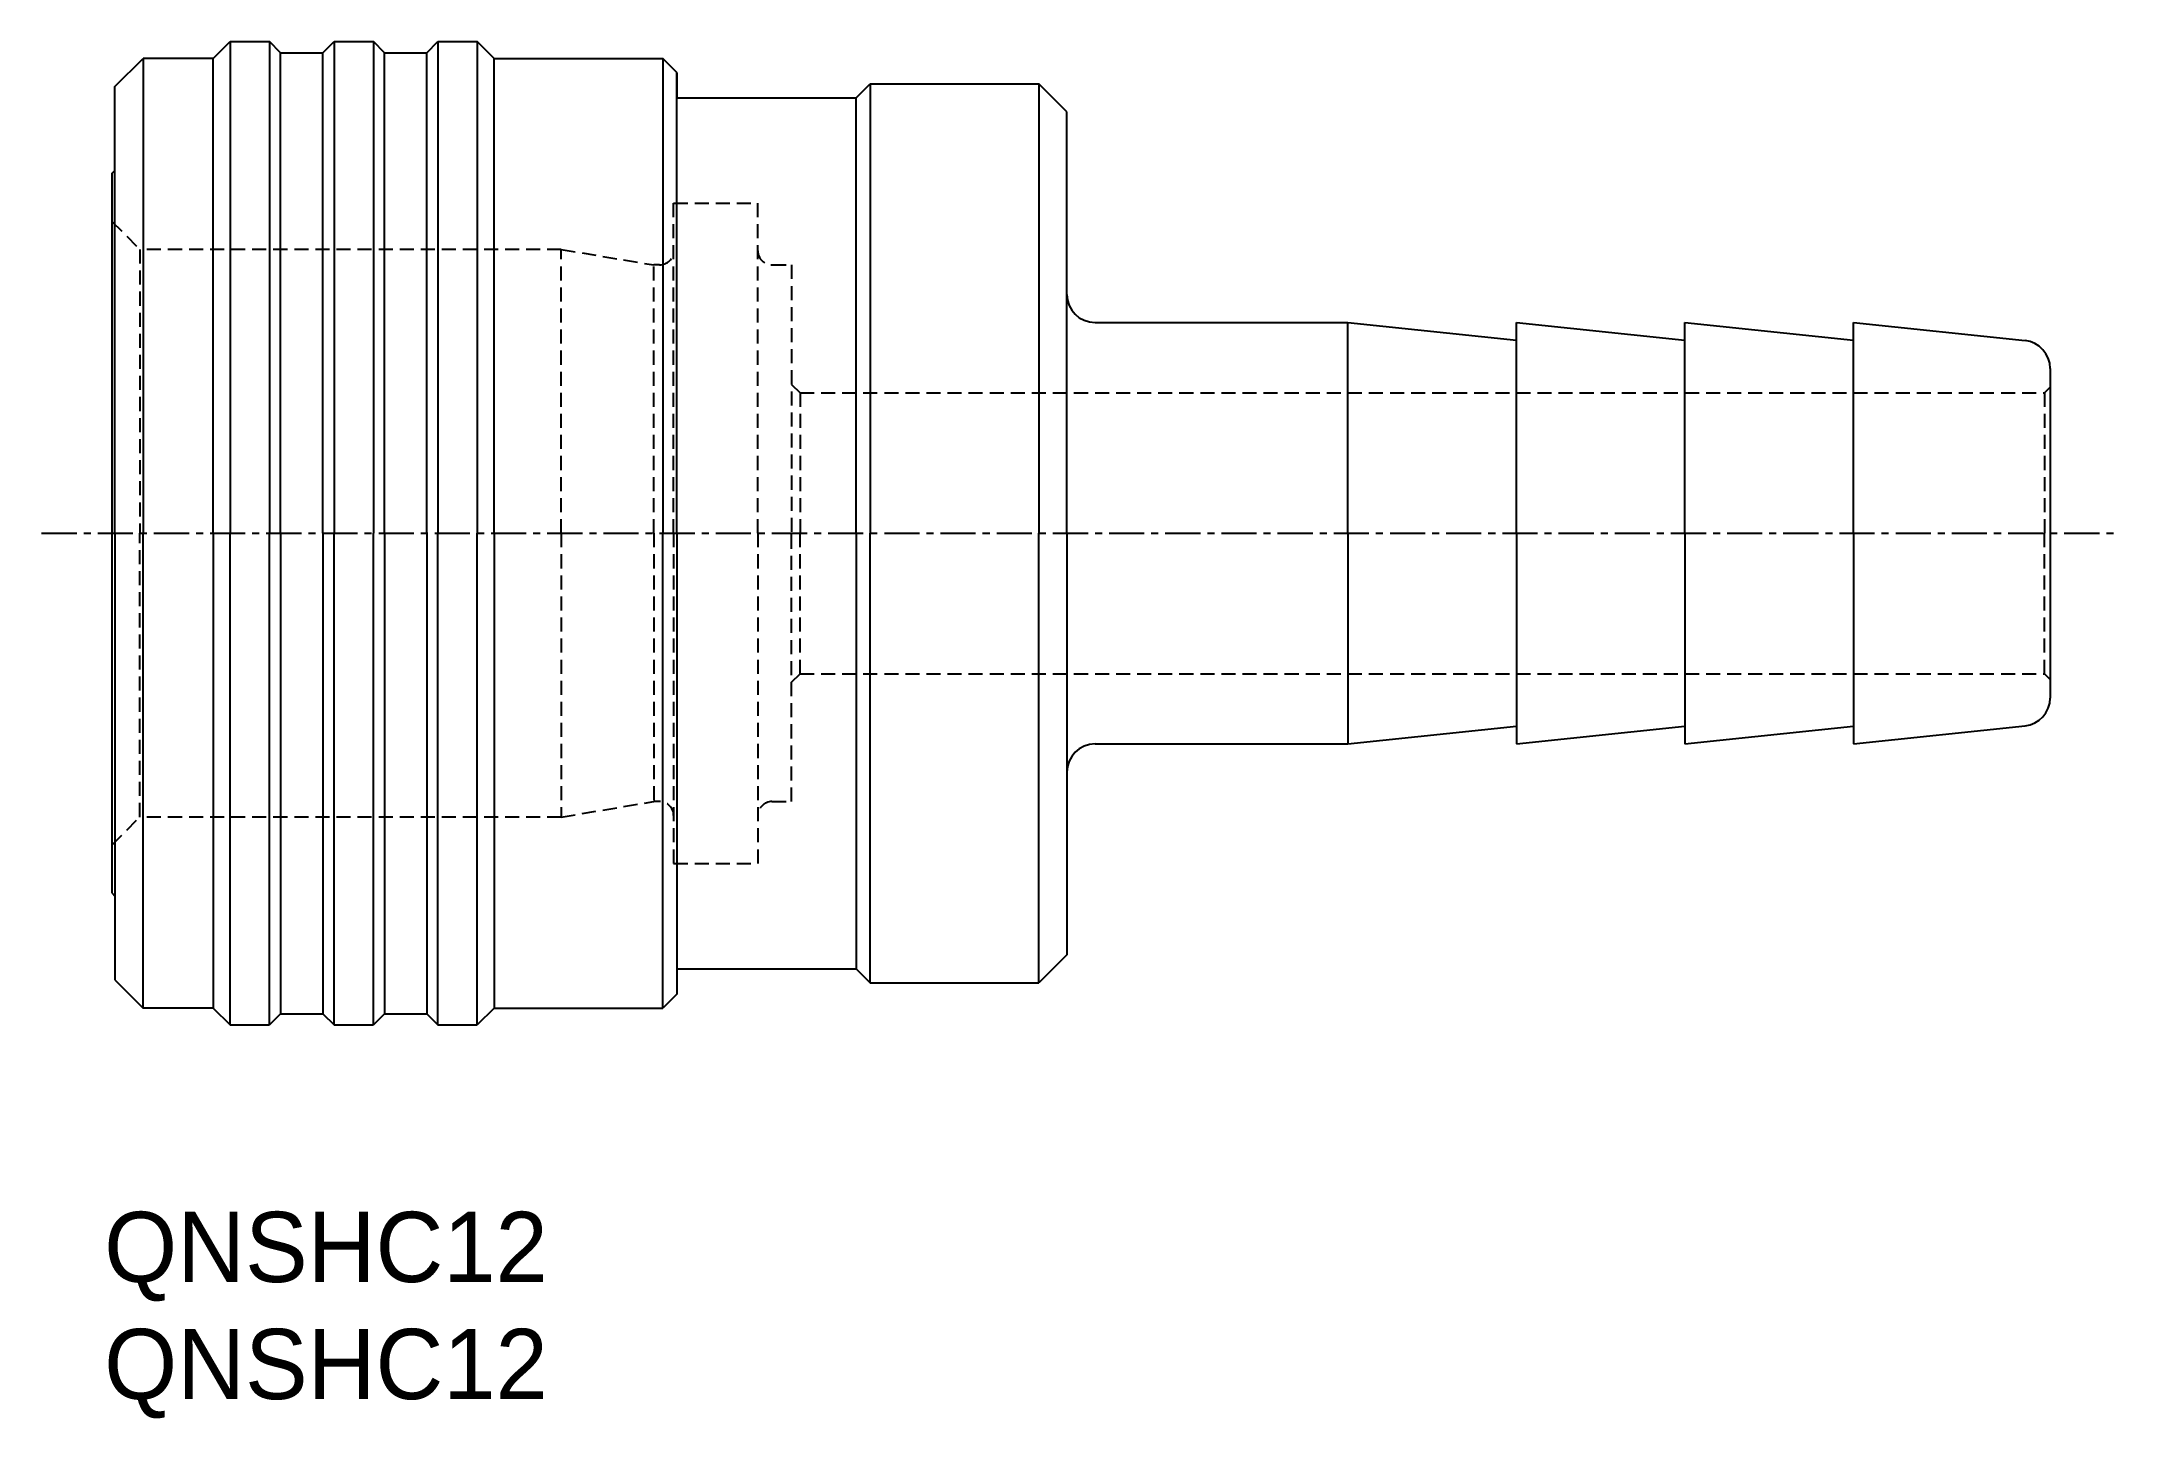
# Model space of a CAD drawing. Extents: x 151.4 to 225.4, y 204.9 to 253.9.
import ezdxf

# ---------------------------------------------------------------- set-up
doc = ezdxf.new("R2010")
doc.units = 0
doc.linetypes.add('CENTER', pattern=[2, 1.25, -0.25, 0.25, -0.25])
doc.linetypes.add('DASHED', pattern=[0.75, 0.5, -0.25])
doc.layers.get('0').update_dxf_attribs({"linetype": 'CONTINUOUS'})
doc.layers.add('CENTER', color=1, linetype='CENTER')

msp = doc.modelspace()

# ---------------------------------------------------------------- linework, layer by layer
for p, q in [((157.493, 253.32), (158.093, 253.92)), ((158.093, 253.92), (159.493, 253.92)), ((158.093, 253.92), (158.093, 236.42)), ((159.893, 253.52), (159.493, 253.92)), ((159.493, 253.92), (159.493, 236.42)), ((161.393, 253.52), (161.793, 253.92)), ((161.793, 253.92), (163.193, 253.92)), ((161.793, 253.92), (161.793, 236.42)), ((163.593, 253.52), (163.193, 253.92)), ((163.193, 253.92), (163.193, 236.42)), ((165.093, 253.52), (165.493, 253.92)), ((165.493, 253.92), (166.893, 253.92)), ((165.493, 253.92), (165.493, 236.42)), ((167.493, 253.32), (166.893, 253.92)), ((166.893, 253.92), (166.893, 236.42)), ((153.993, 252.32), (154.993, 253.32)), ((157.493, 253.32), (154.993, 253.32)), ((154.993, 253.32), (154.993, 236.42)), ((157.493, 236.42), (157.493, 253.32)), ((159.893, 253.52), (161.393, 253.52)), ((159.893, 236.42), (159.893, 253.52)), ((161.393, 236.42), (161.393, 253.52)), ((163.593, 253.52), (165.093, 253.52)), ((163.593, 236.42), (163.593, 253.52)), ((165.093, 236.42), (165.093, 253.52)), ((167.493, 253.32), (173.493, 253.32)), ((167.493, 236.42), (167.493, 253.32)), ((173.993, 252.82), (173.493, 253.32)), ((173.493, 253.32), (173.493, 236.42)), ((173.993, 252.82), (173.993, 251.92)), ((173.993, 236.42), (173.993, 252.82)), ((180.382, 251.92), (180.882, 252.42)), ((180.882, 252.42), (186.882, 252.42)), ((180.882, 252.42), (180.882, 236.42)), ((187.882, 251.42), (186.882, 252.42)), ((186.882, 252.42), (186.882, 236.42)), ((153.993, 236.42), (153.993, 252.32)), ((173.993, 251.92), (180.382, 251.92)), ((180.382, 236.42), (180.382, 251.92)), ((187.882, 244.92), (187.882, 251.42)), ((187.882, 236.42), (187.882, 251.42)), ((153.882, 249.22), (153.993, 249.331)), ((153.882, 249.22), (153.882, 236.42)), ((188.882, 243.92), (197.882, 243.92)), ((197.882, 243.92), (203.882, 243.289)), ((197.882, 236.42), (197.882, 243.92)), ((203.882, 243.92), (209.882, 243.289)), ((203.882, 243.289), (203.882, 243.92)), ((203.882, 236.42), (203.882, 243.92)), ((209.882, 243.92), (215.882, 243.289)), ((209.882, 243.289), (209.882, 243.92)), ((209.882, 236.42), (209.882, 243.92)), ((215.882, 243.92), (221.987, 243.278)), ((215.882, 243.289), (215.882, 243.92)), ((215.882, 236.42), (215.882, 243.92)), ((222.882, 242.284), (222.882, 236.42)), ((153.882, 236.42), (153.882, 223.62)), ((153.993, 236.42), (153.993, 220.52)), ((154.993, 219.52), (154.993, 236.42)), ((157.493, 236.42), (157.493, 219.52)), ((158.093, 218.92), (158.093, 236.42)), ((159.493, 218.92), (159.493, 236.42)), ((159.893, 236.42), (159.893, 219.32)), ((161.393, 236.42), (161.393, 219.32)), ((161.793, 218.92), (161.793, 236.42)), ((163.193, 218.92), (163.193, 236.42)), ((163.593, 236.42), (163.593, 219.32)), ((165.093, 236.42), (165.093, 219.32)), ((165.493, 218.92), (165.493, 236.42)), ((166.893, 218.92), (166.893, 236.42)), ((167.493, 236.42), (167.493, 219.52)), ((173.493, 219.52), (173.493, 236.42)), ((173.993, 236.42), (173.993, 220.02)), ((180.382, 236.42), (180.382, 220.92)), ((180.882, 220.42), (180.882, 236.42)), ((186.882, 220.42), (186.882, 236.42)), ((187.882, 236.42), (187.882, 221.42)), ((197.882, 236.42), (197.882, 228.92)), ((203.882, 236.42), (203.882, 228.92)), ((209.882, 236.42), (209.882, 228.92)), ((215.882, 236.42), (215.882, 228.92)), ((222.882, 236.42), (222.882, 230.556)), ((197.882, 228.92), (203.882, 229.551)), ((203.882, 228.92), (209.882, 229.551)), ((209.882, 228.92), (215.882, 229.551)), ((215.882, 228.92), (221.987, 229.562)), ((188.882, 228.92), (197.882, 228.92)), ((153.882, 223.62), (153.993, 223.509)), ((187.882, 221.42), (186.882, 220.42)), ((173.993, 220.92), (180.382, 220.92)), ((180.382, 220.92), (180.882, 220.42)), ((153.993, 220.52), (154.993, 219.52)), ((173.993, 220.02), (173.493, 219.52)), ((180.882, 220.42), (186.882, 220.42)), ((157.493, 219.52), (154.993, 219.52)), ((157.493, 219.52), (158.093, 218.92)), ((159.893, 219.32), (159.493, 218.92)), ((159.893, 219.32), (161.393, 219.32)), ((161.393, 219.32), (161.793, 218.92)), ((163.593, 219.32), (163.193, 218.92)), ((163.593, 219.32), (165.093, 219.32)), ((165.093, 219.32), (165.493, 218.92)), ((167.493, 219.52), (166.893, 218.92)), ((167.493, 219.52), (173.493, 219.52)), ((158.093, 218.92), (159.493, 218.92)), ((161.793, 218.92), (163.193, 218.92)), ((165.493, 218.92), (166.893, 218.92))]:
    msp.add_line(p, q)
at = {"color": 3, "linetype": 'DASHED'}
for p, q in [((173.882, 236.42), (173.882, 248.17)), ((173.882, 248.17), (176.882, 248.17)), ((176.882, 236.42), (176.882, 248.17)), ((153.882, 247.52), (154.882, 246.52)), ((169.882, 246.52), (154.882, 246.52)), ((154.882, 246.52), (154.882, 236.42)), ((169.882, 236.42), (169.882, 246.52)), ((169.882, 246.52), (173.182, 245.97)), ((173.182, 236.42), (173.182, 245.97)), ((173.382, 245.97), (173.182, 245.97)), ((177.382, 245.97), (178.082, 245.97)), ((178.082, 245.97), (178.082, 236.42)), ((178.082, 241.72), (178.382, 241.42)), ((178.382, 241.42), (222.682, 241.42)), ((178.382, 241.42), (178.382, 236.42)), ((222.682, 241.42), (222.882, 241.62)), ((222.682, 241.42), (222.682, 236.42)), ((154.882, 226.32), (154.882, 236.42)), ((169.882, 236.42), (169.882, 226.32)), ((173.182, 236.42), (173.182, 226.87)), ((173.882, 236.42), (173.882, 224.67)), ((176.882, 236.42), (176.882, 224.67)), ((178.082, 226.87), (178.082, 236.42)), ((178.382, 231.42), (178.382, 236.42)), ((222.682, 231.42), (222.682, 236.42)), ((178.082, 231.12), (178.382, 231.42)), ((178.382, 231.42), (222.682, 231.42)), ((222.682, 231.42), (222.882, 231.22)), ((169.882, 226.32), (173.182, 226.87)), ((173.382, 226.87), (173.182, 226.87)), ((177.382, 226.87), (178.082, 226.87)), ((153.882, 225.32), (154.882, 226.32)), ((169.882, 226.32), (154.882, 226.32)), ((173.882, 224.67), (176.882, 224.67))]:
    msp.add_line(p, q, dxfattribs=at)
for centre, start, end in [((173.382, 246.47), 270, 0), ((177.382, 246.47), 180, 270), ((173.382, 226.37), 0, 90), ((177.382, 226.37), 90, 180)]:
    msp.add_arc(centre, 0.5, start, end, dxfattribs=at)
for centre, start, end in [((188.882, 244.92), 180, 270), ((221.882, 242.284), 0, 84), ((221.882, 230.556), 276, 0), ((188.882, 227.92), 90, 180)]:
    msp.add_arc(centre, 1, start, end)
at = {"layer": 'CENTER', "color": 1, "linetype": 'CENTER'}
msp.add_line((151.382, 236.42), (225.382, 236.42), dxfattribs=at)

# ---------------------------------------------------------------- texts
for p in [(153.611, 209.768), (153.611, 205.602)]:
    msp.add_text('QNSHC12', height=2.5).set_placement(p)

doc.saveas('drawing.dxf')
